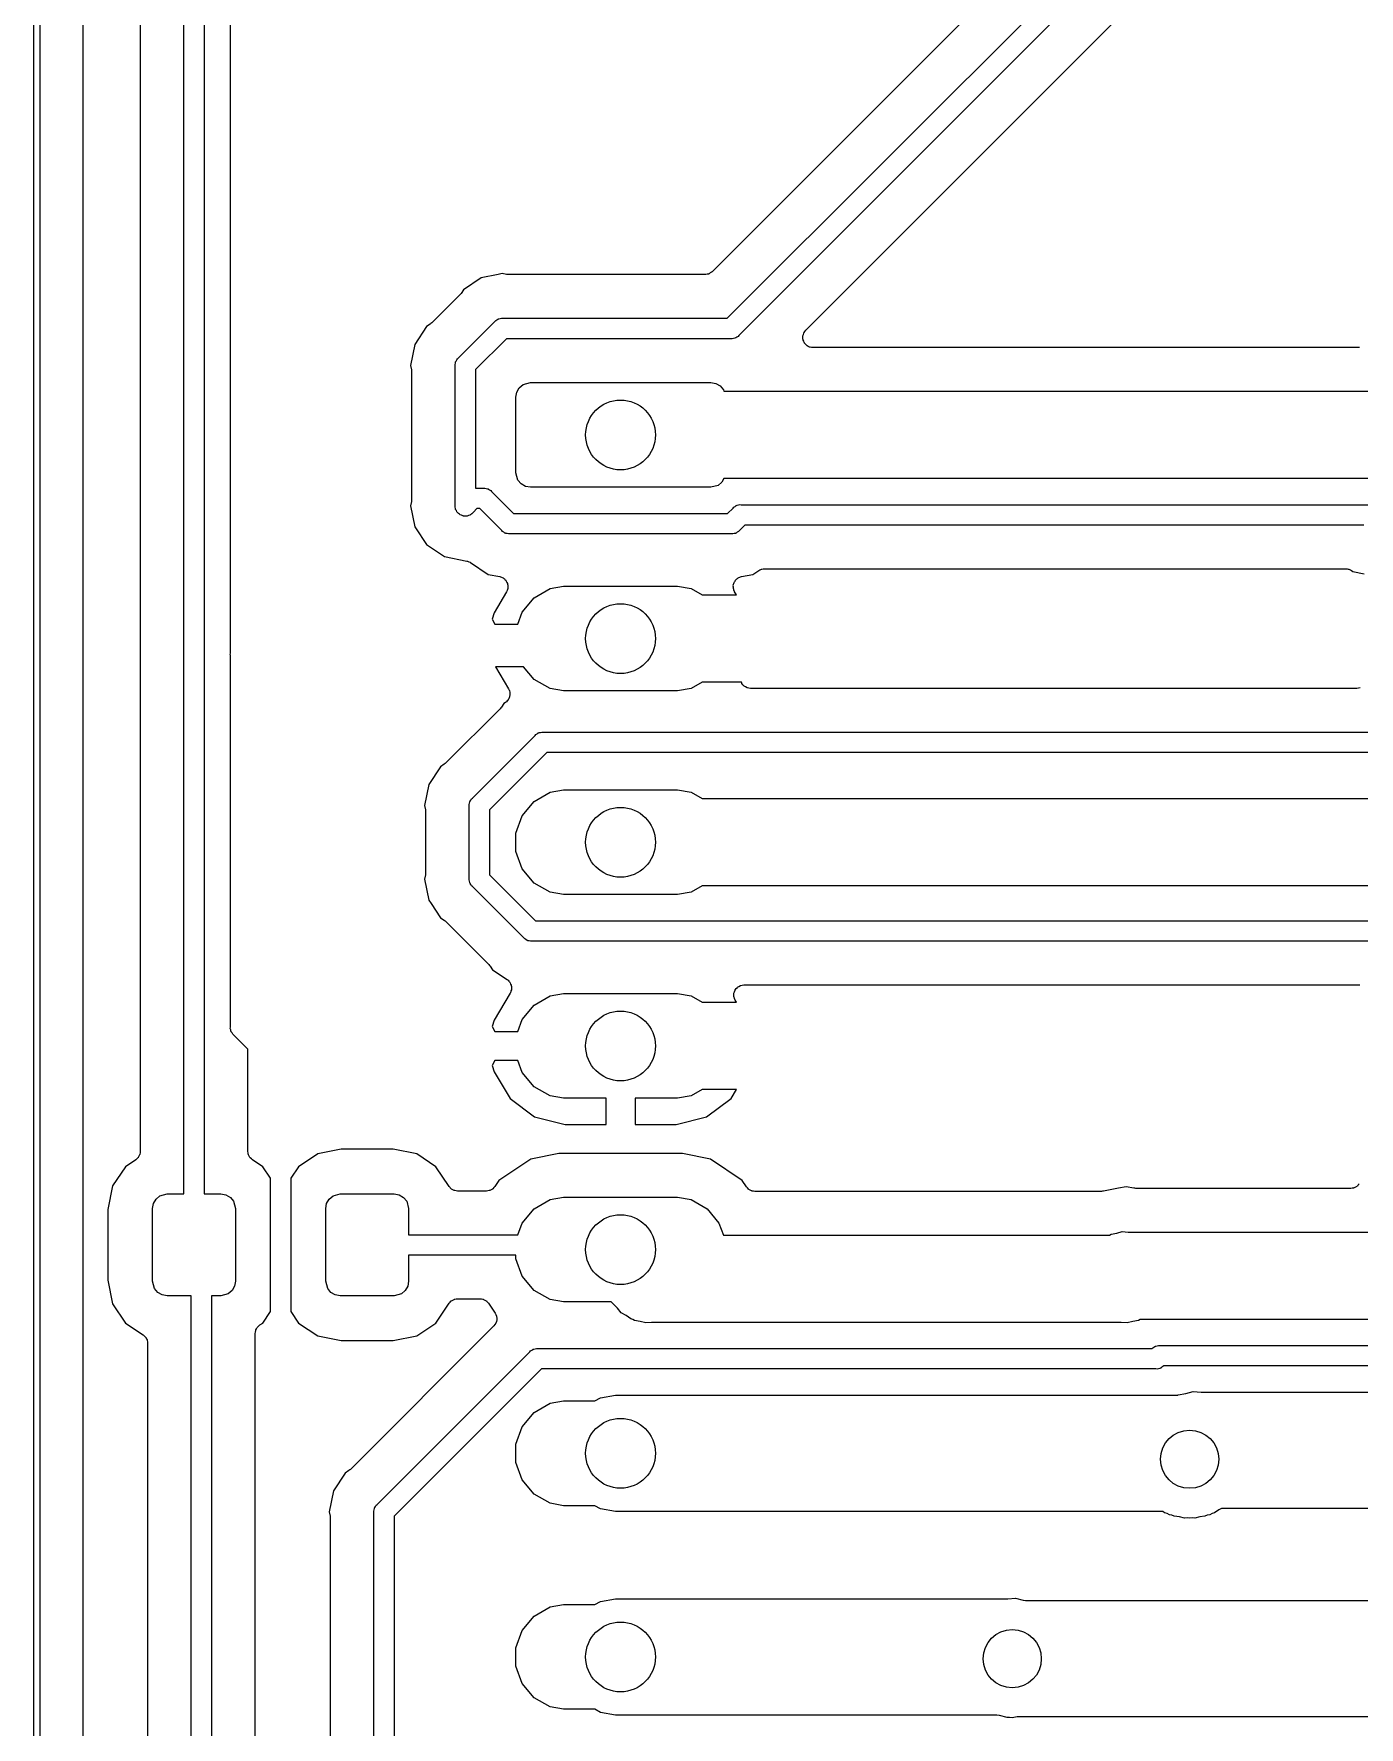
# Model space of a CAD drawing. Extents: x 81 to 161, y -172 to -32.
# Drawn here: x 81.48 to 104.26, y -100.62 to -71.52 of the extents above; entities that cross this region are included whole.
import ezdxf

# ---------------------------------------------------------------- set-up
doc = ezdxf.new("R2010")
doc.units = 0
doc.header["$MEASUREMENT"] = 0
doc.layers.add('BLACK', color=7, linetype='CONTINUOUS')

msp = doc.modelspace()

# ---------------------------------------------------------------- linework, layer by layer
at = {"layer": 'BLACK', "linetype": 'CONTINUOUS'}
for p, q in [((81.484, -170.813), (81.484, -33.2762)), ((81.584, -33.2947), (81.584, -170.794)), ((82.334, -170.411), (82.334, -33.6779)), ((84.0625, -91.454), (84.0625, -60.057)), ((84.4125, -60.057), (84.4125, -91.454)), ((83.3125, -60.7884), (83.3125, -90.7226)), ((84.8625, -82.1614), (84.8625, -60.6667)), ((103.164, -65.5811), (93.1401, -75.6047)), ((93.3995, -76.406), (103.965, -65.8405)), ((104.258, -66.0421), (93.6011, -76.6993)), ((94.7496, -76.6115), (104.717, -66.6437)), ((89.4608, -75.6526), (89.1741, -75.7097)), ((89.535, -75.6379), (89.4608, -75.6526)), ((89.6092, -75.6526), (89.535, -75.6379)), ((89.6264, -75.653), (89.6092, -75.6526)), ((89.6433, -75.656), (89.6264, -75.653)), ((93.0537, -75.6494), (93.0316, -75.6553)), ((93.0762, -75.6454), (93.0537, -75.6494)), ((93.0829, -75.6416), (93.0762, -75.6454)), ((93.0903, -75.6396), (93.0829, -75.6416)), ((93.1091, -75.6265), (93.0903, -75.6396)), ((93.1289, -75.6151), (93.1091, -75.6265)), ((93.1338, -75.6092), (93.1289, -75.6151)), ((93.1401, -75.6047), (93.1338, -75.6092)), ((88.8681, -75.9141), (88.8261, -75.977)), ((89.1741, -75.7097), (88.8681, -75.9141)), ((93.0164, -75.656), (89.6433, -75.656)), ((93.0239, -75.6547), (93.0164, -75.656)), ((93.0316, -75.6553), (93.0239, -75.6547)), ((88.8043, -76.0035), (88.3225, -76.4853)), ((88.8142, -75.9894), (88.8043, -76.0035)), ((88.8261, -75.977), (88.8142, -75.9894)), ((88.296, -76.5071), (88.2331, -76.5491)), ((88.3084, -76.4952), (88.296, -76.5071)), ((88.3225, -76.4853), (88.3084, -76.4952)), ((88.7817, -77.0869), (89.4059, -76.4627)), ((89.4059, -76.4627), (89.4208, -76.4449)), ((89.4208, -76.4449), (89.4409, -76.4333)), ((89.4409, -76.4333), (89.4599, -76.42)), ((89.4599, -76.42), (89.4675, -76.4179)), ((89.4675, -76.4179), (89.4742, -76.414)), ((89.4742, -76.414), (89.4971, -76.41)), ((89.4971, -76.41), (89.5195, -76.404)), ((89.5195, -76.404), (89.5426, -76.406)), ((89.5426, -76.406), (93.3995, -76.406)), ((88.2331, -76.5491), (88.0287, -76.8551)), ((89.6075, -76.756), (89.075, -77.2885)), ((93.4644, -76.756), (89.6075, -76.756)), ((93.4875, -76.758), (93.4644, -76.756)), ((93.5099, -76.752), (93.4875, -76.758)), ((93.5328, -76.748), (93.5099, -76.752)), ((93.5395, -76.7441), (93.5328, -76.748)), ((93.5471, -76.742), (93.5395, -76.7441)), ((93.5661, -76.7287), (93.5471, -76.742)), ((93.5862, -76.7171), (93.5661, -76.7287)), ((93.6011, -76.6993), (93.5862, -76.7171)), ((94.699, -76.72), (94.701, -76.7126)), ((94.701, -76.7428), (94.699, -76.72)), ((94.701, -76.7049), (94.7088, -76.6834)), ((94.701, -76.7126), (94.701, -76.7049)), ((94.701, -76.7657), (94.701, -76.7428)), ((94.7036, -76.7729), (94.701, -76.7657)), ((94.7043, -76.7806), (94.7036, -76.7729)), ((94.714, -76.8013), (94.7043, -76.7806)), ((94.7088, -76.6834), (94.7148, -76.6613)), ((94.7218, -76.8228), (94.714, -76.8013)), ((94.7148, -76.6613), (94.7192, -76.655)), ((94.7192, -76.655), (94.7218, -76.6478)), ((94.7218, -76.6478), (94.7365, -76.6303)), ((94.7365, -76.6303), (94.7496, -76.6115)), ((88.0287, -76.8551), (87.9569, -77.216)), ((88.7523, -77.1219), (88.7639, -77.1018)), ((88.7639, -77.1018), (88.7817, -77.0869)), ((94.7268, -76.8287), (94.7218, -76.8228)), ((94.73, -76.8357), (94.7268, -76.8287)), ((94.7462, -76.8518), (94.73, -76.8357)), ((94.7609, -76.8693), (94.7462, -76.8518)), ((94.7675, -76.8732), (94.7609, -76.8693)), ((94.773, -76.8786), (94.7675, -76.8732)), ((94.7937, -76.8883), (94.773, -76.8786)), ((94.8135, -76.8997), (94.7937, -76.8883)), ((94.8211, -76.9011), (94.8135, -76.8997)), ((94.8281, -76.9043), (94.8211, -76.9011)), ((94.8508, -76.9063), (94.8281, -76.9043)), ((94.8734, -76.9103), (94.8508, -76.9063)), ((104.227, -76.9103), (94.8734, -76.9103)), ((104.248, -76.9066), (104.227, -76.9103)), ((104.269, -76.9053), (104.248, -76.9066)), ((87.9569, -77.216), (87.9716, -77.2902)), ((87.9716, -77.2902), (87.972, -77.3074)), ((87.972, -77.3074), (87.975, -77.3243)), ((87.975, -77.3243), (87.975, -79.5207)), ((88.723, -77.2005), (88.729, -77.1781)), ((88.725, -77.2236), (88.723, -77.2005)), ((88.725, -79.606), (88.725, -77.2236)), ((88.729, -77.1781), (88.733, -77.1552)), ((88.733, -77.1552), (88.7369, -77.1485)), ((88.7369, -77.1485), (88.739, -77.1409)), ((88.739, -77.1409), (88.7523, -77.1219)), ((89.075, -77.2885), (89.075, -79.327)), ((89.767, -77.7603), (89.7821, -77.6748)), ((89.7821, -77.6748), (89.8255, -77.5996)), ((89.8255, -77.5996), (89.892, -77.5438)), ((89.892, -77.5438), (90.017, -77.5103)), ((90.017, -77.5103), (93.117, -77.5103)), ((93.117, -77.5103), (93.2025, -77.5254)), ((93.2025, -77.5254), (93.2777, -77.5688)), ((93.2777, -77.5688), (93.3335, -77.6353)), ((93.3335, -77.6353), (93.3402, -77.6603)), ((93.3402, -77.6603), (104.635, -77.6603)), ((89.767, -79.0603), (89.767, -77.7603)), ((89.8005, -79.1853), (89.767, -79.0603)), ((89.075, -79.327), (89.2136, -79.327)), ((89.2136, -79.327), (89.2368, -79.325)), ((89.2368, -79.325), (89.2592, -79.331)), ((89.2592, -79.331), (89.282, -79.335)), ((89.282, -79.335), (89.2888, -79.3389)), ((89.2888, -79.3389), (89.2964, -79.341)), ((89.2964, -79.341), (89.3154, -79.3543)), ((89.3154, -79.3543), (89.3355, -79.3659)), ((89.3355, -79.3659), (89.3504, -79.3837)), ((89.3504, -79.3837), (89.727, -79.7603)), ((89.8563, -79.2518), (89.8005, -79.1853)), ((89.9315, -79.2952), (89.8563, -79.2518)), ((90.017, -79.3103), (89.9315, -79.2952)), ((93.117, -79.3103), (90.017, -79.3103)), ((93.242, -79.2768), (93.117, -79.3103)), ((93.3085, -79.221), (93.242, -79.2768)), ((93.3436, -79.1603), (93.3085, -79.221)), ((104.682, -79.1603), (93.3436, -79.1603)), ((87.9716, -79.5548), (87.9569, -79.629)), ((87.9569, -79.629), (88.0287, -79.9899)), ((87.972, -79.5376), (87.9716, -79.5548)), ((87.975, -79.5207), (87.972, -79.5376)), ((88.723, -79.6135), (88.725, -79.606)), ((88.725, -79.6366), (88.723, -79.6135)), ((88.725, -79.6443), (88.725, -79.6366)), ((88.7263, -79.6519), (88.725, -79.6443)), ((88.7284, -79.675), (88.7263, -79.6519)), ((88.7317, -79.6821), (88.7284, -79.675)), ((88.733, -79.6898), (88.7317, -79.6821)), ((88.7446, -79.7099), (88.733, -79.6898)), ((88.7544, -79.7309), (88.7446, -79.7099)), ((89.0995, -79.677), (89.04, -79.7365)), ((89.1488, -79.677), (89.0995, -79.677)), ((89.5254, -80.0536), (89.1488, -79.677)), ((93.407, -79.7603), (93.5003, -79.6669)), ((93.5003, -79.6669), (93.5152, -79.6492)), ((93.5152, -79.6492), (93.5353, -79.6376)), ((93.5353, -79.6376), (93.5543, -79.6242)), ((93.5543, -79.6242), (93.5619, -79.6222)), ((93.5619, -79.6222), (93.5687, -79.6183)), ((93.5687, -79.6183), (93.5915, -79.6143)), ((93.5915, -79.6143), (93.614, -79.6083)), ((93.614, -79.6083), (93.6371, -79.6103)), ((93.6371, -79.6103), (104.407, -79.6103)), ((88.0287, -79.9899), (88.0404, -80.0075)), ((88.0404, -80.0075), (88.2331, -80.2959)), ((88.76, -79.7365), (88.7544, -79.7309)), ((88.7639, -79.7432), (88.76, -79.7365)), ((88.7817, -79.7582), (88.7639, -79.7432)), ((88.7981, -79.7746), (88.7817, -79.7582)), ((88.8052, -79.7779), (88.7981, -79.7746)), ((88.8112, -79.7829), (88.8052, -79.7779)), ((88.833, -79.7908), (88.8112, -79.7829)), ((88.854, -79.8006), (88.833, -79.7908)), ((88.8618, -79.8013), (88.854, -79.8006)), ((88.8691, -79.804), (88.8618, -79.8013)), ((88.8924, -79.804), (88.8691, -79.804)), ((88.9155, -79.806), (88.8924, -79.804)), ((88.923, -79.804), (88.9155, -79.806)), ((88.9309, -79.804), (88.923, -79.804)), ((88.9527, -79.7961), (88.9309, -79.804)), ((88.9751, -79.79), (88.9527, -79.7961)), ((88.9815, -79.7856), (88.9751, -79.79)), ((88.9888, -79.7829), (88.9815, -79.7856)), ((89.0066, -79.768), (88.9888, -79.7829)), ((89.0129, -79.7636), (89.0066, -79.768)), ((89.0183, -79.7581), (89.0129, -79.7636)), ((89.0361, -79.7432), (89.0183, -79.7581)), ((89.04, -79.7365), (89.0361, -79.7432)), ((89.727, -79.7603), (93.407, -79.7603)), ((93.7019, -79.9603), (93.6086, -80.0536)), ((104.342, -79.9603), (93.7019, -79.9603)), ((88.2331, -80.2959), (88.5391, -80.5003)), ((89.5403, -80.0714), (89.5254, -80.0536)), ((89.5604, -80.083), (89.5403, -80.0714)), ((89.5795, -80.0963), (89.5604, -80.083)), ((89.587, -80.0984), (89.5795, -80.0963)), ((89.5938, -80.1023), (89.587, -80.0984)), ((89.6166, -80.1063), (89.5938, -80.1023)), ((89.6391, -80.1123), (89.6166, -80.1063)), ((89.6622, -80.1103), (89.6391, -80.1123)), ((93.4718, -80.1103), (89.6622, -80.1103)), ((93.4949, -80.1123), (93.4718, -80.1103)), ((93.5173, -80.1063), (93.4949, -80.1123)), ((93.5402, -80.1023), (93.5173, -80.1063)), ((93.547, -80.0984), (93.5402, -80.1023)), ((93.5545, -80.0963), (93.547, -80.0984)), ((93.5735, -80.083), (93.5545, -80.0963)), ((93.5937, -80.0714), (93.5735, -80.083)), ((93.6086, -80.0536), (93.5937, -80.0714)), ((88.5391, -80.5003), (88.9266, -80.5774)), ((88.9266, -80.5774), (88.9302, -80.5788)), ((88.9302, -80.5788), (88.9341, -80.5791)), ((88.9341, -80.5791), (88.9585, -80.5898)), ((88.9585, -80.5898), (88.9833, -80.5994)), ((88.9833, -80.5994), (88.9862, -80.602)), ((88.9862, -80.602), (88.9897, -80.6036)), ((88.9897, -80.6036), (89.2936, -80.8066)), ((89.2936, -80.8066), (89.4904, -80.8458)), ((89.4904, -80.8458), (89.5042, -80.8511)), ((89.5042, -80.8511), (89.5188, -80.8539)), ((89.5188, -80.8539), (89.5323, -80.8621)), ((89.5323, -80.8621), (89.5471, -80.8678)), ((89.5471, -80.8678), (89.5582, -80.8776)), ((89.5582, -80.8776), (89.5709, -80.8852)), ((89.5709, -80.8852), (89.5809, -80.8974)), ((93.5531, -80.8974), (93.5631, -80.8852)), ((93.5631, -80.8852), (93.5758, -80.8776)), ((93.5758, -80.8776), (93.5869, -80.8678)), ((93.5869, -80.8678), (93.6017, -80.8621)), ((93.6017, -80.8621), (93.6152, -80.8539)), ((93.6152, -80.8539), (93.6298, -80.8511)), ((93.6298, -80.8511), (93.6436, -80.8458)), ((93.6436, -80.8458), (93.8404, -80.8066)), ((93.8404, -80.8066), (93.9404, -80.7398)), ((93.9404, -80.7398), (93.9596, -80.7313)), ((93.9596, -80.7313), (93.9778, -80.7208)), ((93.9778, -80.7208), (93.9872, -80.7192)), ((93.9872, -80.7192), (93.996, -80.7153)), ((93.996, -80.7153), (94.017, -80.7139)), ((94.017, -80.7139), (94.0376, -80.7103)), ((94.0376, -80.7103), (104.032, -80.7103)), ((104.032, -80.7103), (104.053, -80.7139)), ((104.053, -80.7139), (104.074, -80.7153)), ((104.074, -80.7153), (104.083, -80.7192)), ((104.083, -80.7192), (104.092, -80.7208)), ((104.092, -80.7208), (104.11, -80.7313)), ((104.11, -80.7313), (104.129, -80.7398)), ((104.129, -80.7398), (104.153, -80.7553)), ((104.153, -80.7553), (104.349, -80.7945)), ((89.6064, -81.1074), (89.3919, -81.4653)), ((89.5809, -80.8974), (89.5927, -80.9079)), ((89.5927, -80.9079), (89.5999, -80.9209)), ((89.5999, -80.9209), (89.6092, -80.9324)), ((89.6117, -81.0935), (89.6064, -81.1074)), ((89.6092, -80.9324), (89.6144, -80.9473)), ((89.6194, -81.0808), (89.6117, -81.0935)), ((89.6144, -80.9473), (89.622, -80.9611)), ((89.6224, -81.0653), (89.6194, -81.0808)), ((89.622, -80.9611), (89.6242, -80.9758)), ((89.6281, -81.0506), (89.6224, -81.0653)), ((89.6242, -80.9758), (89.6291, -80.9898)), ((89.6283, -81.0358), (89.6281, -81.0506)), ((89.6312, -81.0212), (89.6283, -81.0358)), ((89.6291, -80.9898), (89.6288, -81.0056)), ((89.6288, -81.0056), (89.6312, -81.0212)), ((90.0796, -81.2102), (90.3544, -81.0515)), ((90.3544, -81.0515), (90.5883, -81.0103)), ((90.5883, -81.0103), (92.5457, -81.0103)), ((92.5457, -81.0103), (92.7796, -81.0515)), ((92.7796, -81.0515), (92.968, -81.1603)), ((92.968, -81.1603), (93.5593, -81.1603)), ((93.5028, -81.0212), (93.5052, -81.0056)), ((93.5057, -81.0358), (93.5028, -81.0212)), ((93.5049, -80.9898), (93.5098, -80.9758)), ((93.5052, -81.0056), (93.5049, -80.9898)), ((93.5059, -81.0506), (93.5057, -81.0358)), ((93.5116, -81.0653), (93.5059, -81.0506)), ((93.5098, -80.9758), (93.512, -80.9611)), ((93.5146, -81.0808), (93.5116, -81.0653)), ((93.512, -80.9611), (93.5196, -80.9473)), ((93.5223, -81.0935), (93.5146, -81.0808)), ((93.5196, -80.9473), (93.5248, -80.9324)), ((93.5276, -81.1074), (93.5223, -81.0935)), ((93.5248, -80.9324), (93.5341, -80.9209)), ((93.5593, -81.1603), (93.5276, -81.1074)), ((93.5341, -80.9209), (93.5413, -80.9079)), ((93.5413, -80.9079), (93.5531, -80.8974)), ((89.3919, -81.4653), (89.3614, -81.5771)), ((89.8002, -81.6603), (89.8756, -81.4533)), ((89.8756, -81.4533), (90.0796, -81.2102)), ((89.3614, -81.5771), (89.4055, -81.6603)), ((89.4055, -81.6603), (89.8002, -81.6603)), ((84.8605, -82.1845), (84.8625, -82.1614)), ((84.8625, -82.192), (84.8605, -82.1845)), ((84.8625, -88.5859), (84.8625, -82.192)), ((89.8991, -82.3953), (89.4158, -82.3953)), ((89.4158, -82.3953), (89.6416, -82.7719)), ((90.0796, -82.6104), (89.8991, -82.3953)), ((90.3544, -82.769), (90.0796, -82.6104)), ((89.6416, -82.7719), (89.6455, -82.7822)), ((89.6508, -82.9284), (89.6444, -82.9469)), ((89.6455, -82.7822), (89.6516, -82.7914)), ((89.6595, -82.9109), (89.6508, -82.9284)), ((89.6516, -82.7914), (89.6563, -82.8104)), ((89.6563, -82.8104), (89.6633, -82.8287)), ((89.6607, -82.8999), (89.6595, -82.9109)), ((89.6643, -82.8895), (89.6607, -82.8999)), ((89.6633, -82.8287), (89.6635, -82.8397)), ((89.6635, -82.8397), (89.6661, -82.8505)), ((89.6661, -82.8505), (89.664, -82.8699)), ((89.664, -82.8699), (89.6643, -82.8895)), ((90.5883, -82.8103), (90.3544, -82.769)), ((92.5457, -82.8103), (90.5883, -82.8103)), ((92.7796, -82.769), (92.5457, -82.8103)), ((92.968, -82.6603), (92.7796, -82.769)), ((93.6446, -82.6603), (92.968, -82.6603)), ((93.6507, -82.678), (93.6446, -82.6603)), ((93.6516, -82.6791), (93.6507, -82.678)), ((93.6521, -82.6805), (93.6516, -82.6791)), ((93.6708, -82.7027), (93.6521, -82.6805)), ((93.689, -82.7252), (93.6708, -82.7027)), ((93.6903, -82.7259), (93.689, -82.7252)), ((93.6912, -82.7271), (93.6903, -82.7259)), ((93.7163, -82.7416), (93.6912, -82.7271)), ((93.7412, -82.7564), (93.7163, -82.7416)), ((93.7426, -82.7567), (93.7412, -82.7564)), ((93.7438, -82.7574), (93.7426, -82.7567)), ((93.7724, -82.7625), (93.7438, -82.7574)), ((93.8008, -82.768), (93.7724, -82.7625)), ((93.8023, -82.7677), (93.8008, -82.768)), ((93.8037, -82.768), (93.8023, -82.7677)), ((104.22, -82.768), (93.8037, -82.768)), ((104.221, -82.7677), (104.22, -82.768)), ((104.223, -82.768), (104.221, -82.7677)), ((104.251, -82.7625), (104.223, -82.768)), ((104.28, -82.7574), (104.251, -82.7625)), ((89.4969, -83.1155), (88.5645, -84.0479)), ((89.5068, -83.1014), (89.4969, -83.1155)), ((89.5187, -83.089), (89.5068, -83.1014)), ((89.5607, -83.0261), (89.5187, -83.089)), ((89.5887, -83.0074), (89.5607, -83.0261)), ((89.5967, -82.9998), (89.5887, -83.0074)), ((89.6061, -82.9941), (89.5967, -82.9998)), ((89.6185, -82.9789), (89.6061, -82.9941)), ((89.6326, -82.9654), (89.6185, -82.9789)), ((89.6375, -82.9555), (89.6326, -82.9654)), ((89.6444, -82.9469), (89.6375, -82.9555)), ((89.0236, -84.6495), (90.0984, -83.5747)), ((90.0984, -83.5747), (90.1134, -83.5569)), ((90.1134, -83.5569), (90.1335, -83.5453)), ((90.1335, -83.5453), (90.1525, -83.5319)), ((90.1525, -83.5319), (90.16, -83.5299)), ((90.16, -83.5299), (90.1668, -83.526)), ((90.1668, -83.526), (90.1897, -83.522)), ((90.1897, -83.522), (90.2121, -83.516)), ((90.2121, -83.516), (90.2352, -83.518)), ((90.2352, -83.518), (108.274, -83.518)), ((88.538, -84.0697), (88.4751, -84.1117)), ((88.5504, -84.0578), (88.538, -84.0697)), ((88.5645, -84.0479), (88.5504, -84.0578)), ((90.3001, -83.868), (89.317, -84.8511)), ((108.209, -83.868), (90.3001, -83.868)), ((88.4751, -84.1117), (88.2707, -84.4177)), ((88.2707, -84.4177), (88.1989, -84.7786)), ((88.9943, -84.6845), (89.0059, -84.6644)), ((89.0059, -84.6644), (89.0236, -84.6495)), ((90.0796, -84.7102), (90.3544, -84.5515)), ((90.3544, -84.5515), (90.5883, -84.5103)), ((90.5883, -84.5103), (92.5457, -84.5103)), ((92.5457, -84.5103), (92.7796, -84.5515)), ((92.7796, -84.5515), (92.968, -84.6603)), ((92.968, -84.6603), (104.937, -84.6603)), ((88.1989, -84.7786), (88.2136, -84.8528)), ((88.2136, -84.8528), (88.214, -84.87)), ((88.214, -84.87), (88.217, -84.8869)), ((88.217, -84.8869), (88.217, -85.9336)), ((88.965, -84.7631), (88.971, -84.7407)), ((88.967, -84.7862), (88.965, -84.7631)), ((88.967, -86.0343), (88.967, -84.7862)), ((88.971, -84.7407), (88.975, -84.7178)), ((88.975, -84.7178), (88.9789, -84.7111)), ((88.9789, -84.7111), (88.9809, -84.7035)), ((88.9809, -84.7035), (88.9943, -84.6845)), ((89.317, -84.8511), (89.317, -85.9695)), ((89.767, -85.2516), (89.8756, -84.9533)), ((89.8756, -84.9533), (90.0796, -84.7102)), ((89.767, -85.569), (89.767, -85.2516)), ((89.8756, -85.8672), (89.767, -85.569)), ((88.2136, -85.9678), (88.1989, -86.042)), ((88.1989, -86.042), (88.2707, -86.4029)), ((88.214, -85.9506), (88.2136, -85.9678)), ((88.217, -85.9336), (88.214, -85.9506)), ((88.965, -86.0574), (88.967, -86.0343)), ((88.971, -86.0799), (88.965, -86.0574)), ((88.975, -86.1027), (88.971, -86.0799)), ((88.9789, -86.1095), (88.975, -86.1027)), ((88.9809, -86.1171), (88.9789, -86.1095)), ((88.9943, -86.1361), (88.9809, -86.1171)), ((89.317, -85.9695), (90.1078, -86.7603)), ((90.0796, -86.1104), (89.8756, -85.8672)), ((90.3544, -86.269), (90.0796, -86.1104)), ((88.2707, -86.4029), (88.3097, -86.4613)), ((89.0059, -86.1562), (88.9943, -86.1361)), ((89.0236, -86.1711), (89.0059, -86.1562)), ((89.9062, -87.0536), (89.0236, -86.1711)), ((90.5883, -86.3103), (90.3544, -86.269)), ((92.5457, -86.3103), (90.5883, -86.3103)), ((92.7796, -86.269), (92.5457, -86.3103)), ((92.968, -86.1603), (92.7796, -86.269)), ((105.114, -86.1603), (92.968, -86.1603)), ((88.3097, -86.4613), (88.4751, -86.7088)), ((88.4751, -86.7088), (88.538, -86.7509)), ((88.538, -86.7509), (88.5504, -86.7628)), ((88.5504, -86.7628), (88.5645, -86.7726)), ((88.5645, -86.7726), (89.3046, -87.5128)), ((90.1078, -86.7603), (107.551, -86.7603)), ((89.9211, -87.0714), (89.9062, -87.0536)), ((89.9412, -87.083), (89.9211, -87.0714)), ((89.9602, -87.0963), (89.9412, -87.083)), ((89.9678, -87.0984), (89.9602, -87.0963)), ((89.9745, -87.1023), (89.9678, -87.0984)), ((89.9974, -87.1063), (89.9745, -87.1023)), ((90.0198, -87.1123), (89.9974, -87.1063)), ((90.0429, -87.1103), (90.0198, -87.1123)), ((107.486, -87.1103), (90.0429, -87.1103)), ((89.3046, -87.5128), (89.3145, -87.5268)), ((89.3145, -87.5268), (89.3264, -87.5393)), ((89.3264, -87.5393), (89.3684, -87.6022)), ((89.3684, -87.6022), (89.616, -87.7676)), ((89.616, -87.7676), (89.624, -87.7752)), ((89.624, -87.7752), (89.6334, -87.7809)), ((89.6334, -87.7809), (89.6458, -87.7961)), ((89.6458, -87.7961), (89.6599, -87.8096)), ((89.6599, -87.8096), (89.6648, -87.8195)), ((89.6648, -87.8195), (89.6717, -87.8281)), ((89.6717, -87.8281), (89.6781, -87.8466)), ((89.6781, -87.8466), (89.6868, -87.8641)), ((89.6868, -87.8641), (89.688, -87.8751)), ((89.688, -87.8751), (89.6916, -87.8855)), ((93.6011, -87.8867), (93.6259, -87.8718)), ((93.6259, -87.8718), (93.6273, -87.8716)), ((93.6273, -87.8716), (93.6286, -87.8708)), ((93.6286, -87.8708), (93.6572, -87.8658)), ((93.6572, -87.8658), (93.6856, -87.8603)), ((93.6856, -87.8603), (93.687, -87.8605)), ((93.687, -87.8605), (93.6885, -87.8603)), ((93.6885, -87.8603), (104.274, -87.8603)), ((89.6689, -88.0031), (89.3919, -88.4653)), ((89.6728, -87.9928), (89.6689, -88.0031)), ((89.679, -87.9836), (89.6728, -87.9928)), ((89.6836, -87.9646), (89.679, -87.9836)), ((89.6906, -87.9463), (89.6836, -87.9646)), ((89.6908, -87.9353), (89.6906, -87.9463)), ((89.6934, -87.9245), (89.6908, -87.9353)), ((89.6916, -87.8855), (89.6913, -87.9051)), ((89.6913, -87.9051), (89.6934, -87.9245)), ((90.0796, -88.2102), (90.3544, -88.0515)), ((90.3544, -88.0515), (90.5883, -88.0103)), ((90.5883, -88.0103), (92.5457, -88.0103)), ((92.5457, -88.0103), (92.7796, -88.0515)), ((92.7796, -88.0515), (92.968, -88.1603)), ((92.968, -88.1603), (93.5593, -88.1603)), ((93.5156, -88.0077), (93.5161, -88.0063)), ((93.5161, -88.0367), (93.5156, -88.0077)), ((93.5161, -88.0049), (93.526, -87.9777)), ((93.5161, -88.0063), (93.5161, -88.0049)), ((93.5161, -88.0657), (93.5161, -88.0367)), ((93.5166, -88.067), (93.5161, -88.0657)), ((93.5166, -88.0685), (93.5166, -88.067)), ((93.527, -88.0956), (93.5166, -88.0685)), ((93.526, -87.9777), (93.5355, -87.9503)), ((93.5369, -88.1228), (93.527, -88.0956)), ((93.5355, -87.9503), (93.5364, -87.9491)), ((93.5364, -87.9491), (93.5369, -87.9478)), ((93.5369, -87.9478), (93.5555, -87.9256)), ((93.5378, -88.1239), (93.5369, -88.1228)), ((93.5383, -88.1252), (93.5378, -88.1239)), ((93.5593, -88.1603), (93.5383, -88.1252)), ((93.5555, -87.9256), (93.5738, -87.9031)), ((93.5738, -87.9031), (93.575, -87.9023)), ((93.575, -87.9023), (93.576, -87.9012)), ((93.576, -87.9012), (93.6011, -87.8867)), ((89.8002, -88.6603), (89.8756, -88.4533)), ((89.8756, -88.4533), (90.0796, -88.2102)), ((84.8605, -88.609), (84.8625, -88.5859)), ((84.8665, -88.6314), (84.8605, -88.609)), ((84.8705, -88.6543), (84.8665, -88.6314)), ((84.8744, -88.6611), (84.8705, -88.6543)), ((84.8765, -88.6686), (84.8744, -88.6611)), ((84.8898, -88.6876), (84.8765, -88.6686)), ((84.9014, -88.7077), (84.8898, -88.6876)), ((84.9192, -88.7227), (84.9014, -88.7077)), ((85.1625, -88.966), (84.9192, -88.7227)), ((89.3919, -88.4653), (89.3614, -88.5771)), ((89.3614, -88.5771), (89.4055, -88.6603)), ((89.4055, -88.6603), (89.8002, -88.6603)), ((85.1625, -90.7226), (85.1625, -88.966)), ((89.4055, -89.1603), (89.3614, -89.2435)), ((89.3614, -89.2435), (89.3919, -89.3553)), ((89.8002, -89.1603), (89.4055, -89.1603)), ((89.8756, -89.3672), (89.8002, -89.1603)), ((89.3919, -89.3553), (89.6678, -89.8158)), ((90.0796, -89.6104), (89.8756, -89.3672)), ((90.3544, -89.769), (90.0796, -89.6104)), ((89.6678, -89.8158), (90.0904, -90.1292)), ((90.5883, -89.8103), (90.3544, -89.769)), ((91.317, -89.8103), (90.5883, -89.8103)), ((91.317, -90.2603), (91.317, -89.8103)), ((92.5457, -89.8103), (91.817, -89.8103)), ((91.817, -89.8103), (91.817, -90.2603)), ((92.7796, -89.769), (92.5457, -89.8103)), ((92.968, -89.6603), (92.7796, -89.769)), ((93.5593, -89.6603), (92.968, -89.6603)), ((93.0436, -90.1292), (93.4662, -89.8158)), ((93.4662, -89.8158), (93.5593, -89.6603)), ((90.0904, -90.1292), (90.6136, -90.2603)), ((92.5204, -90.2603), (93.0436, -90.1292)), ((90.6136, -90.2603), (91.317, -90.2603)), ((91.817, -90.2603), (92.5204, -90.2603)), ((83.3019, -90.7824), (83.2896, -90.8039)), ((83.3029, -90.7767), (83.3019, -90.7824)), ((83.3055, -90.7716), (83.3029, -90.7767)), ((83.3082, -90.747), (83.3055, -90.7716)), ((83.3125, -90.7226), (83.3082, -90.747)), ((85.1668, -90.747), (85.1625, -90.7226)), ((85.1695, -90.7716), (85.1668, -90.747)), ((85.172, -90.7767), (85.1695, -90.7716)), ((85.1731, -90.7824), (85.172, -90.7767)), ((85.1854, -90.8039), (85.1731, -90.7824)), ((86.3617, -90.7665), (86.0325, -90.9865)), ((86.7672, -90.6859), (86.3617, -90.7665)), ((87.6578, -90.6859), (86.7672, -90.6859)), ((88.0633, -90.7665), (87.6578, -90.6859)), ((88.3925, -90.9865), (88.0633, -90.7665)), ((90.5045, -90.7603), (90.0232, -90.856)), ((92.6295, -90.7603), (90.5045, -90.7603)), ((93.1108, -90.856), (92.6295, -90.7603)), ((83.0575, -90.9865), (82.8375, -91.3157)), ((83.2347, -90.8681), (83.0575, -90.9865)), ((83.2526, -90.851), (83.2347, -90.8681)), ((83.2716, -90.8351), (83.2526, -90.851)), ((83.2745, -90.8301), (83.2716, -90.8351)), ((83.2786, -90.8261), (83.2745, -90.8301)), ((83.2896, -90.8039), (83.2786, -90.8261)), ((85.1964, -90.8261), (85.1854, -90.8039)), ((85.2005, -90.8301), (85.1964, -90.8261)), ((85.2034, -90.8351), (85.2005, -90.8301)), ((85.2224, -90.851), (85.2034, -90.8351)), ((85.2403, -90.8681), (85.2224, -90.851)), ((85.4175, -90.9865), (85.2403, -90.8681)), ((85.55, -91.1848), (85.4175, -90.9865)), ((86.0325, -90.9865), (85.9, -91.1848)), ((88.6195, -91.3262), (88.3925, -90.9865)), ((90.0232, -90.856), (89.4774, -91.2207)), ((93.6566, -91.2207), (93.1108, -90.856)), ((82.8375, -91.3157), (82.7569, -91.7212)), ((85.55, -93.4732), (85.55, -91.1848)), ((85.9, -91.1848), (85.9, -93.4732)), ((88.6366, -91.3441), (88.6195, -91.3262)), ((88.6525, -91.3631), (88.6366, -91.3441)), ((88.6575, -91.3659), (88.6525, -91.3631)), ((88.6615, -91.3701), (88.6575, -91.3659)), ((89.3689, -91.3659), (89.3649, -91.3701)), ((89.3739, -91.3631), (89.3689, -91.3659)), ((89.3898, -91.3441), (89.3739, -91.3631)), ((89.4069, -91.3262), (89.3898, -91.3441)), ((89.4774, -91.2207), (89.4069, -91.3262)), ((93.7313, -91.3325), (93.6566, -91.2207)), ((93.7484, -91.3504), (93.7313, -91.3325)), ((93.7643, -91.3693), (93.7484, -91.3504)), ((100.126, -91.3556), (99.8677, -91.4069)), ((100.256, -91.3296), (100.126, -91.3556)), ((100.126, -91.3556), (100.126, -91.3556)), ((100.387, -91.3556), (100.256, -91.3296)), ((100.404, -91.356), (100.387, -91.3556)), ((100.421, -91.359), (100.404, -91.356)), ((104.116, -91.359), (100.421, -91.359)), ((104.141, -91.3547), (104.116, -91.359)), ((104.165, -91.352), (104.141, -91.3547)), ((104.17, -91.3494), (104.165, -91.352)), ((104.176, -91.3484), (104.17, -91.3494)), ((104.198, -91.3361), (104.176, -91.3484)), ((104.22, -91.3251), (104.198, -91.3361)), ((104.224, -91.3209), (104.22, -91.3251)), ((104.229, -91.318), (104.224, -91.3209)), ((104.245, -91.2991), (104.229, -91.318)), ((104.262, -91.2812), (104.245, -91.2991)), ((83.525, -91.704), (83.5401, -91.6185)), ((83.5401, -91.6185), (83.5835, -91.5433)), ((83.5835, -91.5433), (83.65, -91.4875)), ((83.65, -91.4875), (83.775, -91.454)), ((83.775, -91.454), (84.0625, -91.454)), ((84.4125, -91.454), (84.7, -91.454)), ((84.7, -91.454), (84.7855, -91.4691)), ((84.7855, -91.4691), (84.8607, -91.5125)), ((84.8607, -91.5125), (84.9165, -91.579)), ((84.9165, -91.579), (84.95, -91.704)), ((86.5, -91.704), (86.5151, -91.6185)), ((86.5151, -91.6185), (86.5585, -91.5433)), ((86.5585, -91.5433), (86.625, -91.4875)), ((86.625, -91.4875), (86.75, -91.454)), ((86.75, -91.454), (87.675, -91.454)), ((87.675, -91.454), (87.7605, -91.4691)), ((87.7605, -91.4691), (87.8357, -91.5125)), ((87.8357, -91.5125), (87.8915, -91.579)), ((87.8915, -91.579), (87.925, -91.704)), ((88.6837, -91.3811), (88.6615, -91.3701)), ((88.7051, -91.3934), (88.6837, -91.3811)), ((88.7108, -91.3944), (88.7051, -91.3934)), ((88.716, -91.397), (88.7108, -91.3944)), ((88.7406, -91.3997), (88.716, -91.397)), ((88.765, -91.404), (88.7406, -91.3997)), ((89.2614, -91.404), (88.765, -91.404)), ((89.2858, -91.3997), (89.2614, -91.404)), ((89.3104, -91.397), (89.2858, -91.3997)), ((89.3156, -91.3944), (89.3104, -91.397)), ((89.3213, -91.3934), (89.3156, -91.3944)), ((89.3427, -91.3811), (89.3213, -91.3934)), ((89.3649, -91.3701), (89.3427, -91.3811)), ((90.0796, -91.7102), (90.3544, -91.5515)), ((90.3544, -91.5515), (90.5883, -91.5103)), ((90.5883, -91.5103), (92.5457, -91.5103)), ((92.5457, -91.5103), (92.7796, -91.5515)), ((92.7796, -91.5515), (93.0544, -91.7102)), ((93.7693, -91.3722), (93.7643, -91.3693)), ((93.7733, -91.3764), (93.7693, -91.3722)), ((93.7955, -91.3873), (93.7733, -91.3764)), ((93.8169, -91.3997), (93.7955, -91.3873)), ((93.8226, -91.4007), (93.8169, -91.3997)), ((93.8278, -91.4033), (93.8226, -91.4007)), ((93.8524, -91.406), (93.8278, -91.4033)), ((93.8768, -91.4103), (93.8524, -91.406)), ((99.8336, -91.4103), (93.8768, -91.4103)), ((99.8505, -91.4073), (99.8336, -91.4103)), ((99.8677, -91.4069), (99.8505, -91.4073)), ((82.7569, -91.7212), (82.7569, -92.9368)), ((83.525, -92.954), (83.525, -91.704)), ((84.95, -91.704), (84.95, -92.954)), ((86.5, -92.954), (86.5, -91.704)), ((87.925, -91.704), (87.925, -92.154)), ((89.8756, -91.9533), (90.0796, -91.7102)), ((93.0544, -91.7102), (93.2584, -91.9533)), ((87.925, -92.154), (89.8025, -92.154)), ((89.8025, -92.154), (89.8756, -91.9533)), ((93.2584, -91.9533), (93.3338, -92.1603)), ((93.3338, -92.1603), (99.9662, -92.1603)), ((99.9662, -92.1603), (99.9669, -92.1601)), ((99.9669, -92.1601), (99.9959, -92.1433)), ((99.9959, -92.1433), (100.094, -92.1261)), ((100.094, -92.1261), (100.19, -92.1003)), ((100.19, -92.1003), (100.289, -92.109)), ((100.289, -92.109), (104.659, -92.109)), ((89.767, -92.504), (87.925, -92.504)), ((87.925, -92.504), (87.925, -92.954)), ((89.767, -92.569), (89.767, -92.504)), ((89.8756, -92.8672), (89.767, -92.569)), ((82.7569, -92.9368), (82.8375, -93.3423)), ((83.5585, -93.079), (83.525, -92.954)), ((83.6143, -93.1455), (83.5585, -93.079)), ((84.9349, -93.0395), (84.8915, -93.1147)), ((84.95, -92.954), (84.9349, -93.0395)), ((86.5335, -93.079), (86.5, -92.954)), ((86.5893, -93.1455), (86.5335, -93.079)), ((87.9099, -93.0395), (87.8665, -93.1147)), ((87.925, -92.954), (87.9099, -93.0395)), ((90.0796, -93.1104), (89.8756, -92.8672)), ((90.3544, -93.269), (90.0796, -93.1104)), ((82.8375, -93.3423), (83.0575, -93.6715)), ((83.6895, -93.1889), (83.6143, -93.1455)), ((83.775, -93.204), (83.6895, -93.1889)), ((84.1895, -93.204), (83.775, -93.204)), ((84.1895, -126.252), (84.1895, -93.204)), ((84.7, -93.204), (84.5395, -93.204)), ((84.5395, -93.204), (84.5395, -126.252)), ((84.825, -93.1705), (84.7, -93.204)), ((84.8915, -93.1147), (84.825, -93.1705)), ((86.6645, -93.1889), (86.5893, -93.1455)), ((86.75, -93.204), (86.6645, -93.1889)), ((87.675, -93.204), (86.75, -93.204)), ((87.8, -93.1705), (87.675, -93.204)), ((87.8665, -93.1147), (87.8, -93.1705)), ((88.3925, -93.6715), (88.6195, -93.3318)), ((88.6195, -93.3318), (88.6366, -93.3139)), ((88.6366, -93.3139), (88.6525, -93.2949)), ((88.6525, -93.2949), (88.6575, -93.292)), ((88.6575, -93.292), (88.6615, -93.2879)), ((88.6615, -93.2879), (88.6837, -93.2769)), ((88.6837, -93.2769), (88.7051, -93.2646)), ((88.7051, -93.2646), (88.7108, -93.2635)), ((88.7108, -93.2635), (88.716, -93.261)), ((88.716, -93.261), (88.7406, -93.2583)), ((88.7406, -93.2583), (88.765, -93.254)), ((88.765, -93.254), (89.1528, -93.254)), ((89.1528, -93.254), (89.1771, -93.2583)), ((89.1771, -93.2583), (89.2017, -93.261)), ((89.2017, -93.261), (89.2069, -93.2635)), ((89.2069, -93.2635), (89.2126, -93.2646)), ((89.2126, -93.2646), (89.2341, -93.2769)), ((89.2341, -93.2769), (89.2563, -93.2879)), ((89.2563, -93.2879), (89.2603, -93.292)), ((89.2603, -93.292), (89.2653, -93.2949)), ((89.2653, -93.2949), (89.2812, -93.3139)), ((89.2812, -93.3139), (89.2983, -93.3318)), ((89.2983, -93.3318), (89.4117, -93.5015)), ((90.5883, -93.3103), (90.3544, -93.269)), ((91.4063, -93.3103), (90.5883, -93.3103)), ((91.5135, -93.4174), (91.4063, -93.3103)), ((83.0575, -93.6715), (83.3617, -93.8748)), ((85.3673, -93.7051), (85.4175, -93.6715)), ((85.4175, -93.6715), (85.55, -93.4732)), ((85.9, -93.4732), (86.0325, -93.6715)), ((86.0325, -93.6715), (86.3617, -93.8915)), ((88.0633, -93.8915), (88.3925, -93.6715)), ((89.4232, -93.6761), (89.4063, -93.6991)), ((89.4117, -93.5015), (89.4232, -93.5276)), ((89.4232, -93.5276), (89.4352, -93.5535)), ((89.4237, -93.6743), (89.4232, -93.6761)), ((89.4248, -93.6727), (89.4237, -93.6743)), ((89.4322, -93.6452), (89.4248, -93.6727)), ((89.4402, -93.6178), (89.4322, -93.6452)), ((89.4352, -93.5535), (89.4354, -93.5554)), ((89.4354, -93.5554), (89.4362, -93.5572)), ((89.4362, -93.5572), (89.4381, -93.5856)), ((89.4381, -93.5856), (89.4405, -93.614)), ((89.4405, -93.614), (89.44, -93.6159)), ((89.44, -93.6159), (89.4402, -93.6178)), ((91.5775, -93.4937), (91.5135, -93.4174)), ((91.6636, -93.5434), (91.5775, -93.4937)), ((91.7451, -93.6005), (91.6636, -93.5434)), ((91.7775, -93.6091), (91.7451, -93.6005)), ((91.8065, -93.6259), (91.7775, -93.6091)), ((91.9045, -93.6432), (91.8065, -93.6259)), ((92.0006, -93.6689), (91.9045, -93.6432)), ((92.0997, -93.6603), (92.0006, -93.6689)), ((100.172, -93.6603), (92.0997, -93.6603)), ((100.271, -93.6689), (100.172, -93.6603)), ((100.368, -93.6432), (100.271, -93.6689)), ((100.466, -93.6259), (100.368, -93.6432)), ((100.495, -93.6091), (100.466, -93.6259)), ((105.893, -93.609), (100.495, -93.609)), ((100.495, -93.609), (100.495, -93.6091)), ((83.3617, -93.8748), (83.3796, -93.8919)), ((83.3796, -93.8919), (83.3986, -93.9078)), ((83.3986, -93.9078), (83.4015, -93.9128)), ((83.4015, -93.9128), (83.4056, -93.9168)), ((83.4056, -93.9168), (83.4166, -93.939)), ((83.4166, -93.939), (83.4289, -93.9604)), ((83.4289, -93.9604), (83.43, -93.9661)), ((83.43, -93.9661), (83.4325, -93.9713)), ((83.4325, -93.9713), (83.4352, -93.9959)), ((85.2895, -93.8506), (85.2938, -93.8262)), ((85.2895, -125.521), (85.2895, -93.8506)), ((85.2938, -93.8262), (85.2965, -93.8016)), ((85.2965, -93.8016), (85.299, -93.7964)), ((85.299, -93.7964), (85.3001, -93.7907)), ((85.3001, -93.7907), (85.3124, -93.7693)), ((85.3124, -93.7693), (85.3234, -93.7471)), ((85.3234, -93.7471), (85.3275, -93.7431)), ((85.3275, -93.7431), (85.3304, -93.7381)), ((85.3304, -93.7381), (85.3494, -93.7222)), ((85.3494, -93.7222), (85.3673, -93.7051)), ((86.3617, -93.8915), (86.7672, -93.9721)), ((86.7672, -93.9721), (87.6578, -93.9721)), ((89.3899, -93.7225), (86.9255, -96.1869)), ((87.6578, -93.9721), (88.0633, -93.8915)), ((89.4063, -93.6991), (89.3899, -93.7225)), ((83.4352, -93.9959), (83.4395, -94.0203)), ((83.4395, -94.0203), (83.4395, -125.521)), ((87.3847, -96.7884), (90.0062, -94.1669)), ((90.0062, -94.1669), (90.0211, -94.1491)), ((90.0211, -94.1491), (90.0412, -94.1375)), ((90.0412, -94.1375), (90.0602, -94.1242)), ((90.0602, -94.1242), (90.0678, -94.1222)), ((90.0678, -94.1222), (90.0745, -94.1183)), ((90.0745, -94.1183), (90.0974, -94.1143)), ((90.0974, -94.1143), (90.1198, -94.1082)), ((90.1198, -94.1082), (90.1429, -94.1103)), ((90.1429, -94.1103), (100.701, -94.1103)), ((100.701, -94.1103), (100.712, -94.0979)), ((100.712, -94.0979), (100.732, -94.0863)), ((100.732, -94.0863), (100.751, -94.0729)), ((100.751, -94.0729), (100.758, -94.0709)), ((100.758, -94.0709), (100.765, -94.067)), ((100.765, -94.067), (100.788, -94.063)), ((100.788, -94.063), (100.81, -94.057)), ((100.81, -94.057), (100.834, -94.059)), ((100.834, -94.059), (107.624, -94.059)), ((90.2078, -94.4603), (87.678, -96.9901)), ((100.767, -94.4603), (90.2078, -94.4603)), ((100.79, -94.4623), (100.767, -94.4603)), ((100.813, -94.4563), (100.79, -94.4623)), ((100.835, -94.4522), (100.813, -94.4563)), ((100.842, -94.4483), (100.835, -94.4522)), ((100.85, -94.4463), (100.842, -94.4483)), ((100.869, -94.433), (100.85, -94.4463)), ((100.889, -94.4214), (100.869, -94.433)), ((100.899, -94.409), (100.889, -94.4214)), ((107.688, -94.409), (100.899, -94.409)), ((101.282, -94.8818), (101.41, -94.8474)), ((101.41, -94.8474), (101.543, -94.859)), ((90.0796, -95.2102), (90.3544, -95.0515)), ((90.3544, -95.0515), (90.5883, -95.0103)), ((90.5883, -95.0103), (91.1258, -95.0103)), ((91.1258, -95.0103), (91.2197, -94.9561)), ((91.2197, -94.9561), (91.4795, -94.9103)), ((91.4795, -94.9103), (101.142, -94.9103)), ((101.142, -94.9103), (101.152, -94.9048)), ((101.152, -94.9048), (101.282, -94.8818)), ((101.543, -94.859), (106.513, -94.859)), ((89.8756, -95.4533), (90.0796, -95.2102)), ((89.767, -95.7516), (89.8756, -95.4533)), ((89.767, -96.069), (89.767, -95.7516)), ((86.8361, -96.2507), (86.6317, -96.5567)), ((86.899, -96.2087), (86.8361, -96.2507)), ((86.9114, -96.1968), (86.899, -96.2087)), ((86.9255, -96.1869), (86.9114, -96.1968)), ((89.8756, -96.3672), (89.767, -96.069)), ((86.6317, -96.5567), (86.5599, -96.9176)), ((90.0796, -96.6104), (89.8756, -96.3672)), ((87.326, -96.9021), (87.332, -96.8797)), ((87.332, -96.8797), (87.336, -96.8568)), ((87.336, -96.8568), (87.3399, -96.85)), ((87.3399, -96.85), (87.342, -96.8425)), ((87.342, -96.8425), (87.3553, -96.8235)), ((87.3553, -96.8235), (87.3669, -96.8034)), ((87.3669, -96.8034), (87.3847, -96.7884)), ((90.3544, -96.769), (90.0796, -96.6104)), ((90.5883, -96.8103), (90.3544, -96.769)), ((91.1258, -96.8103), (90.5883, -96.8103)), ((91.2197, -96.8645), (91.1258, -96.8103)), ((91.4795, -96.9103), (91.2197, -96.8645)), ((101.848, -96.8813), (101.775, -96.9323)), ((101.896, -96.859), (101.848, -96.8813)), ((106.513, -96.859), (101.896, -96.859)), ((86.5599, -96.9176), (86.5746, -96.9918)), ((86.5746, -96.9918), (86.575, -97.009)), ((86.575, -97.009), (86.578, -97.0259)), ((86.578, -97.0259), (86.578, -108.985)), ((87.328, -96.9252), (87.326, -96.9021)), ((87.328, -109.085), (87.328, -96.9252)), ((87.678, -96.9901), (87.678, -109.021)), ((100.885, -96.9103), (91.4795, -96.9103)), ((100.917, -96.9323), (100.885, -96.9103)), ((100.96, -96.9438), (100.917, -96.9323)), ((100.999, -96.9662), (100.96, -96.9438)), ((101.043, -96.9739), (100.999, -96.9662)), ((101.083, -96.9928), (101.043, -96.9739)), ((101.172, -97.0006), (101.083, -96.9928)), ((101.257, -97.0236), (101.172, -97.0006)), ((101.302, -97.0197), (101.257, -97.0236)), ((101.346, -97.0274), (101.302, -97.0197)), ((101.39, -97.0197), (101.346, -97.0274)), ((101.434, -97.0236), (101.39, -97.0197)), ((101.52, -97.0006), (101.434, -97.0236)), ((101.609, -96.9928), (101.52, -97.0006)), ((101.649, -96.9739), (101.609, -96.9928)), ((101.693, -96.9662), (101.649, -96.9739)), ((101.732, -96.9438), (101.693, -96.9662)), ((101.775, -96.9323), (101.732, -96.9438)), ((90.0796, -98.7102), (90.3544, -98.5515)), ((90.3544, -98.5515), (90.5883, -98.5103)), ((90.5883, -98.5103), (91.1258, -98.5103)), ((91.1258, -98.5103), (91.2197, -98.4561)), ((91.2197, -98.4561), (91.4795, -98.4103)), ((91.4795, -98.4103), (98.2236, -98.4103)), ((98.2236, -98.4103), (98.3558, -98.3987)), ((98.3558, -98.3987), (98.4839, -98.4331)), ((98.4839, -98.4331), (98.529, -98.441)), ((98.529, -98.441), (105.994, -98.441)), ((89.8756, -98.9533), (90.0796, -98.7102)), ((89.767, -99.2516), (89.8756, -98.9533)), ((89.767, -99.569), (89.767, -99.2516)), ((89.8756, -99.8672), (89.767, -99.569)), ((90.0796, -100.11), (89.8756, -99.8672)), ((90.3544, -100.269), (90.0796, -100.11)), ((90.5883, -100.31), (90.3544, -100.269)), ((91.1258, -100.31), (90.5883, -100.31)), ((91.2197, -100.364), (91.1258, -100.31)), ((91.4795, -100.41), (91.2197, -100.364)), ((98.0363, -100.41), (91.4795, -100.41)), ((98.0814, -100.418), (98.0363, -100.41)), ((98.2095, -100.453), (98.0814, -100.418)), ((98.254, -100.449), (98.2095, -100.453)), ((98.298, -100.456), (98.254, -100.449)), ((98.3855, -100.441), (98.298, -100.456)), ((106.3, -100.441), (98.3855, -100.441))]:
    msp.add_line(p, q, dxfattribs=at)
at = {"layer": 'BLACK'}
for centre, radius in [((91.567, -78.4103), 0.6), ((91.567, -78.4103), 0.6), ((91.567, -81.9103), 0.6), ((91.567, -81.9103), 0.6), ((91.567, -85.4103), 0.6), ((91.567, -85.4103), 0.6), ((91.567, -88.9103), 0.6), ((91.567, -88.9103), 0.6), ((91.567, -92.4103), 0.6), ((91.567, -92.4103), 0.6), ((91.567, -95.9103), 0.6), ((91.567, -95.9103), 0.6), ((101.346, -96.012), 0.5), ((91.567, -99.4103), 0.6), ((91.567, -99.4103), 0.6), ((98.298, -99.441), 0.5)]:
    msp.add_circle(centre, radius, dxfattribs=at)

doc.saveas('drawing.dxf')
